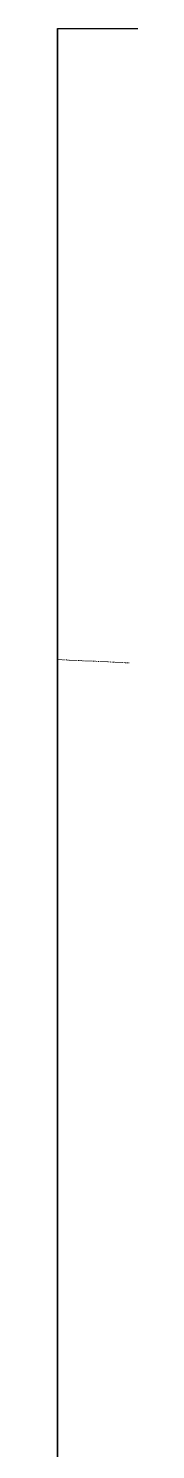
# Model space of a CAD drawing. Header units: millimetres. Extents: x 614452 to 616952, y 4151662 to 4153442.
# Drawn here: x 615238 to 615286, y 4152560 to 4153442 of the extents above; entities that cross this region are included whole.
import ezdxf
from ezdxf.xclip import XClip

# ---------------------------------------------------------------- set-up
doc = ezdxf.new("R2010")
doc.units = ezdxf.units.MM
doc.header["$XCLIPFRAME"] = 2
doc.layers.add('01_UYGALAN_TARAMA', color=26, linetype='Continuous', lineweight=20)

# ---------------------------------------------------------------- blocks, each defined once
blk = doc.blocks.new('fggg')
at = {"layer": '01_UYGALAN_TARAMA', "color": 252}
for p, q in [((615238.48, 4153050.81, 622.53), (615243.48, 4153050.59, 622.53)), ((615243.98, 4153050.56, 622.53), (615244.48, 4153050.54, 622.53)), ((615244.97, 4153050.52, 622.53), (615245.47, 4153050.49, 622.53)), ((615245.97, 4153050.47, 622.53), (615246.47, 4153050.45, 622.53)), ((615246.97, 4153050.43, 622.53), (615247.47, 4153050.4, 622.53)), ((615247.97, 4153050.38, 622.53), (615252.97, 4153050.15, 622.53)), ((615253.47, 4153050.13, 622.53), (615253.97, 4153050.11, 622.53)), ((615254.46, 4153050.08, 622.53), (615254.96, 4153050.06, 622.53)), ((615255.46, 4153050.04, 622.53), (615255.96, 4153050.01, 622.53)), ((615256.46, 4153049.99, 622.53), (615256.96, 4153049.97, 622.53)), ((615257.46, 4153049.95, 622.53), (615262.46, 4153049.72, 622.53)), ((615262.96, 4153049.69, 622.53), (615263.46, 4153049.67, 622.53)), ((615263.95, 4153049.65, 622.53), (615264.45, 4153049.63, 622.53)), ((615264.95, 4153049.6, 622.53), (615265.45, 4153049.58, 622.53)), ((615265.95, 4153049.56, 622.53), (615266.45, 4153049.53, 622.53)), ((615266.95, 4153049.51, 622.53), (615271.95, 4153049.28, 622.53)), ((615272.45, 4153049.26, 622.53), (615272.95, 4153049.24, 622.53)), ((615273.44, 4153049.21, 622.53), (615273.94, 4153049.19, 622.53)), ((615274.44, 4153049.17, 622.53), (615274.94, 4153049.15, 622.53)), ((615275.44, 4153049.12, 622.53), (615275.94, 4153049.1, 622.53)), ((615276.44, 4153049.08, 622.53), (615281.44, 4153048.85, 622.53)), ((615281.94, 4153048.83, 622.53), (615282.44, 4153048.8, 622.53)), ((615282.93, 4153048.78, 622.53), (615283.43, 4153048.76, 622.53)), ((615283.93, 4153048.74, 622.53), (615284.43, 4153048.71, 622.53)), ((615284.93, 4153048.69, 622.53), (615285.43, 4153048.67, 622.53))]:
    blk.add_line(p, q, dxfattribs=at)

msp = doc.modelspace()

# ---------------------------------------------------------------- linework, layer by layer
msp.add_lwpolyline([(616327.5, 4152542.5), (615240.74, 4152542.5), (615240.74, 4153442.5), (615430.75, 4153442.5)])

# ---------------------------------------------------------------- block references
ref = msp.add_blockref('fggg', (0, 0))
XClip(ref).set_block_clipping_path([(615240.7433106549, 4153442.5), (615240.7433106545, 4152542.5), (614452.5, 4152542.5), (614452.5, 4151662.5), (616764.340303037, 4151662.5), (616764.340303037, 4152542.5), (616327.5, 4152542.5), (616327.5, 4153442.5)])

doc.saveas('drawing.dxf')
